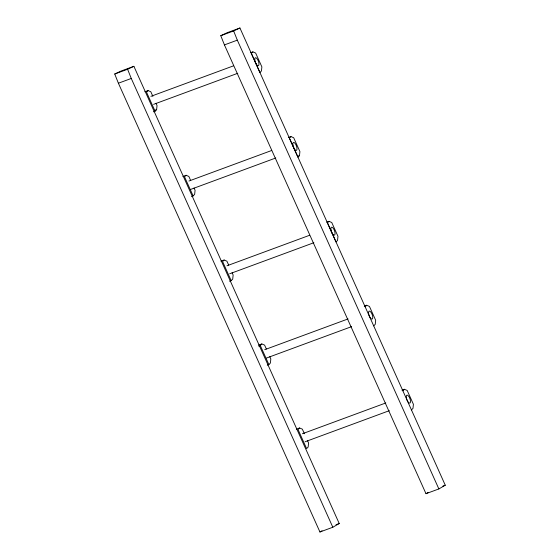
<?xml version="1.0" encoding="UTF-8"?>
<svg xmlns="http://www.w3.org/2000/svg" width="560" height="560" viewBox="0 0 560 560"><rect width="100%" height="100%" fill="white"/><g stroke="black" fill="none" stroke-linecap="round" stroke-linejoin="round"><path stroke-width="0.84" d="M153.475 111.811L155.085 111.216L156.618 109.641L157.038 105.588L156.002 103.278M290.927 136.57L289.394 138.145L297.962 157.22L299.495 155.645L299.915 151.585L293.692 137.753L290.927 136.57L288.512 137.466M152.887 96.362L150.815 91.749L148.043 90.573L146.51 92.148L155.085 111.216M252.889 51.877L251.356 53.452L259.924 72.52L261.457 70.945L261.877 66.892L255.654 53.053L252.889 51.877L250.474 52.766M190.582 180.292L188.853 176.449L186.081 175.266L184.548 176.841L193.123 195.909L191.513 196.504M193.123 195.909L194.656 194.341L195.076 190.281L194.04 187.978M228.641 265.034L226.912 261.191L224.14 260.008L222.607 261.583L231.182 280.651L229.572 281.246M231.182 280.651L232.715 279.076L233.135 275.023L232.099 272.72M328.979 221.312L327.446 222.887L336.021 241.955L337.554 240.387L337.974 236.327L331.751 222.495L328.979 221.312L326.571 222.208M258.692 346.108L260.302 345.513L261.835 343.938L264.607 345.114L266.336 348.957M267.267 365.176L268.877 364.581L270.41 363.006L270.823 358.953L269.787 356.65M365.141 306.817L366.674 305.242L369.446 306.425L375.669 320.257L375.249 324.317L373.716 325.885M304.423 433.762L302.344 429.149L299.579 427.973L298.046 429.548L306.614 448.616L308.147 447.041L308.567 442.988L307.531 440.685M402.885 390.852L404.418 389.277L407.19 390.46L413.406 404.292L412.993 408.352L411.46 409.92M319.942 532L332.822 527.247L339.227 523.53L133.889 66.311L121.016 71.064L114.73 74.011L118.391 83.216L319.942 532L322.084 530.761M425.985 493.689L438.865 488.936L445.27 485.219L239.932 28L227.059 32.753L220.773 35.7L224.434 44.905L425.985 493.689L428.127 492.45M114.73 74.011L127.603 69.258L133.889 66.311M220.773 35.7L233.646 30.947L239.932 28M118.391 83.216L131.271 78.463L332.822 527.247M224.434 44.905L237.314 40.152L438.865 488.936M144.83 91.763L148.043 90.573M150.892 96.334L233.457 65.863M153.566 104.356L237.769 73.276M155.008 110.236L156.618 109.641M182.868 176.456L186.081 175.266M188.93 181.034L271.495 150.556M190.792 189.357L275.807 157.976M297.885 156.233L299.495 155.645M220.92 261.198L224.14 260.008M226.989 265.776L309.554 235.298M229.663 273.791L313.866 242.718M258.615 345.128L261.835 343.938M364.259 306.138L366.674 305.242M264.684 349.706L348.061 318.927M266.539 358.022L351.561 326.648M296.359 429.163L299.579 427.973M402.003 390.173L404.418 389.277M302.421 433.741L385.805 402.962M305.102 441.756L389.298 410.683M336.007 524.72L339.227 523.53M442.855 486.108L445.27 485.219M260.302 345.513L268.877 364.581M233.646 30.947L237.314 40.152M127.603 69.258L131.271 78.463M254.786 59.92A4.242 1.61 69.7 0 0 258.202 65.737A4.242 1.61 69.7 0 0 257.607 59.521A4.242 1.61 69.7 0 0 254.786 59.92M292.824 144.613A4.242 1.61 69.7 0 0 296.24 150.43A4.242 1.61 69.7 0 0 295.645 144.221A4.242 1.61 69.7 0 0 292.824 144.613M330.883 229.355A4.242 1.61 69.7 0 0 334.299 235.172A4.242 1.61 69.7 0 0 333.704 228.963A4.242 1.61 69.7 0 0 330.883 229.355M368.578 313.285A4.242 1.61 69.7 0 0 371.994 319.102A4.242 1.61 69.7 0 0 371.399 312.893A4.242 1.61 69.7 0 0 368.578 313.285M406.315 397.32A4.242 1.61 69.7 0 0 409.738 403.137A4.242 1.61 69.7 0 0 409.136 396.928A4.242 1.61 69.7 0 0 406.315 397.32"/></g></svg>
